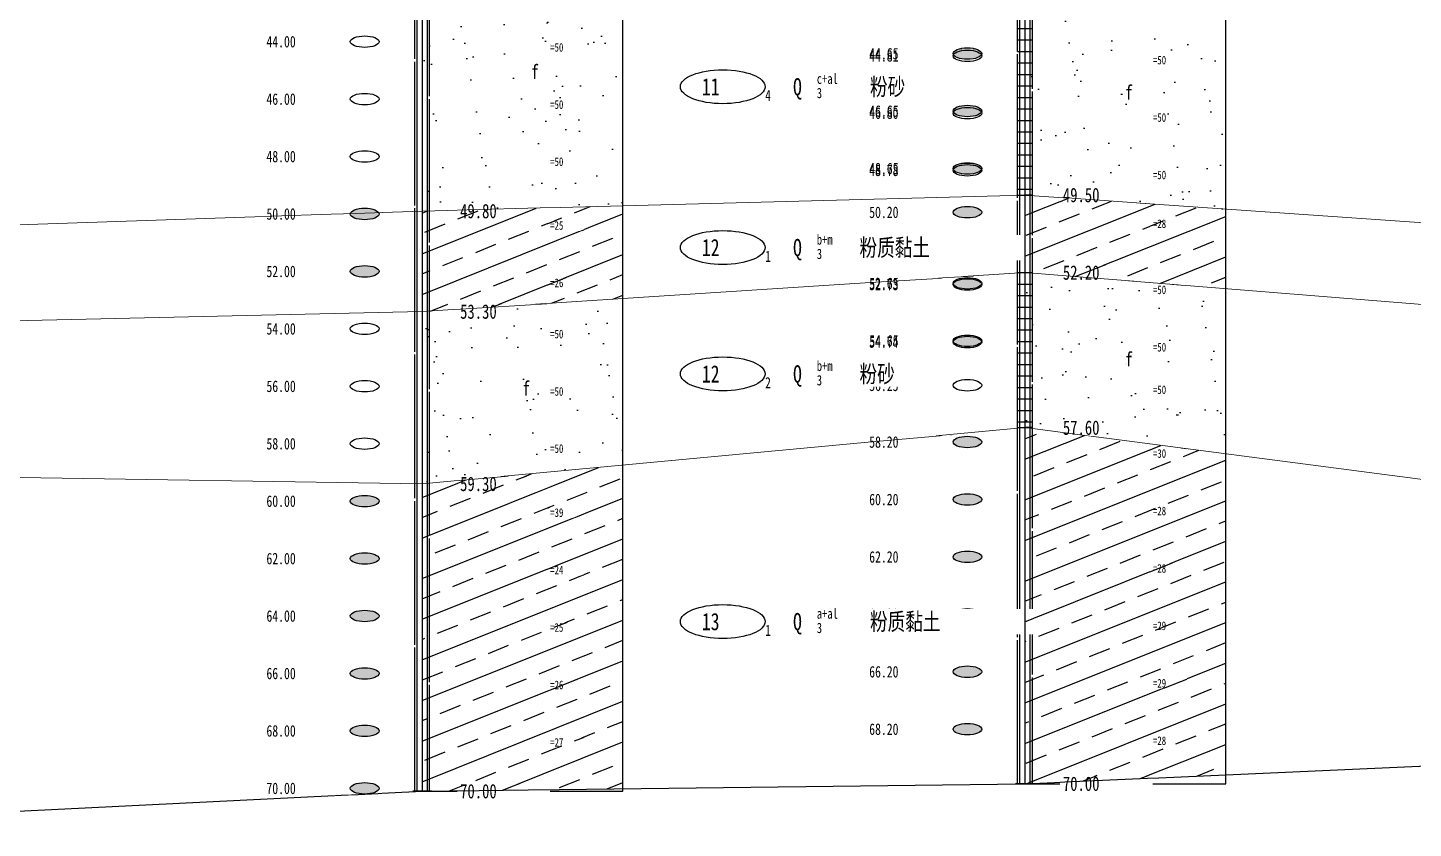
# Model space of a CAD drawing. Header units: millimetres. Extents: x 946 to 3601, y 223 to 2569.
# Drawn here: x 1460.55 to 1508.82, y 527.28 to 555.16 of the extents above; entities that cross this region are included whole.
import ezdxf

# ---------------------------------------------------------------- set-up
doc = ezdxf.new("R2010")
doc.units = ezdxf.units.MM
doc.linetypes.add('sx', pattern=[10, 5, 0, 5, 0])
for name, color, linetype in [('dz-temp', 4, 'Continuous'), ('GiCAD_PouMian', 7, 'Continuous'), ('GICAD_QUYANG', 7, 'Continuous'), ('地质-地层符号', 3, 'Continuous'), ('地质-填充花纹', 8, 'Continuous'), ('地质-标贯', 7, 'Continuous'), ('地质-钻孔', 7, 'Continuous')]:
    doc.layers.add(name, color=color, linetype=linetype)
doc.layers.add('地质-地层线', color=7, linetype='Continuous', lineweight=15)
doc.layers.add('地质-文字', color=7, linetype='Continuous', lineweight=15)
doc.styles.add('LZ_FONTS_FS', font='', dxfattribs={"width": 0.7})
doc.styles.add('叠加符号', font='', dxfattribs={"width": 0.7, "height": 2.5})
doc.styles.add('地层编号', font='', dxfattribs={"width": 0.7, "height": 3})
doc.styles.add('层底标注', font='', dxfattribs={"width": 0.7, "height": 2.5})
doc.styles.add('岩土名称', font='', dxfattribs={"width": 0.7, "height": 3})
doc.styles.add('时代', font='', dxfattribs={"width": 0.7, "height": 3})
doc.styles.add('标贯动探', font='', dxfattribs={"width": 0.7, "height": 1.5})
doc.styles.get('LZ_FONTS_FS').set_extended_font_data('仿宋_GB2312')
doc.styles.get('叠加符号').set_extended_font_data('仿宋_GB2312')
doc.styles.get('地层编号').set_extended_font_data('仿宋_GB2312')
doc.styles.get('层底标注').set_extended_font_data('仿宋_GB2312')
doc.styles.get('岩土名称').set_extended_font_data('仿宋_GB2312')
doc.styles.get('时代').set_extended_font_data('仿宋_GB2312')
doc.styles.get('标贯动探').set_extended_font_data('仿宋_GB2312')
pattern_1 = [(21.80141, (0, 0), (-1.7677652, 0.7071061), []), (21.80141, (1.75, 0), (-1.7677652, 0.7071061), [0.7615765, -0.4759851])]
pattern_2 = [(17.062863, (0, 0), (2.79036967, 1.248899855), [-5.9751498, 0, -4.4813624, 0, -4.4813624, 0]), (3.01447, (0, 0), (7.2145321, 1.8094251), [-2.978456, 0, -7.7439854, 0, -1.7870735, 0]), (345.966575, (-5.3654, 0), (11.0733864, -1.5019982), [-1.573447, 0, -6.293788, 0, -7.3427527, 0]), (17.06286, (0, 0), (-2.941879, 3.021541), [-3.983433, 0, -4.979292, 0, -4.481362, 0]), (3.01447, (0, 0), (4.858372, 4.093388), [-3.574147, 0, -5.361221, 0, -1.7870735, 0]), (345.7037, (-5.3654, 0), (5.2409553, 1.250378), [-2.088827, 0, -6.788688, 0, -10.444135, 0]), (339.87047, (-5.3654, 0), (6.9800505, 1.196567), [-0.942291, 0, -3.769163, 0, -3.769163, 0]), (17.06286, (0, 0), (6.5425438, 3.7545058), [-1.4937875, 0, -1.4937875, 0, -4.4813624, 0]), (3.01447, (0, 0), (2.716851, 3.980613), [-3.574147, 0, -7.743985, 0, -1.787074, 0]), (345.7037, (-5.3654, 0), (15.682466, 1.374167), [-6.266481, 0, -2.611034, 0, -2.611034, 0]), (339.87047, (-5.3654, 0), (230427.237503, -84451.983463), [-1.187286, 0, -9.894053, 0, -0.94229, 0])]

# ---------------------------------------------------------------- blocks, each defined once
blk = doc.blocks.new('WipeoutBlock')
at = {"color": 7}
blk.add_wipeout([(0, 0), (0, 1), (1, 1), (1, 0)], dxfattribs=at)
blk = doc.blocks.new('gkqy_rao.dwg不标1')
at = {"layer": 'GICAD_QUYANG', "color": 7}
blk.add_circle((0, 0), 1, dxfattribs=at)
blk = doc.blocks.new('gkqy_yuan.dwg不标1')
at = {"layer": 'GiCAD_PouMian'}
h = blk.add_hatch(color=7, dxfattribs=at)
edge = h.paths.add_edge_path()
edge.add_arc((0, 0), 1, 0, 360)
at = {"layer": 'GICAD_QUYANG', "color": 7}
blk.add_circle((0, 0), 1, dxfattribs=at)

msp = doc.modelspace()

# ---------------------------------------------------------------- linework, layer by layer
at = {"layer": 'dz-temp', "color": 7, "linetype": 'Continuous'}
for p, q in [((1474.288, 598.834), (1474.288, 528.575)), ((1481.288, 528.575), (1481.288, 598.834)), ((1495.288, 598.834), (1495.288, 528.834)), ((1502.288, 528.834), (1502.288, 598.834)), ((1495.288, 528.834), (1502.288, 528.834)), ((1474.288, 528.575), (1481.288, 528.575))]:
    msp.add_line(p, q, dxfattribs=at)
at = {"layer": '地质-地层线', "color": 7}
msp.add_line((1448.288, 539.683), (1474.288, 539.275), dxfattribs=at)
at = {"layer": '地质-钻孔', "color": 7, "linetype": 'Continuous'}
for p, q in [((1474.114, 528.575), (1474.114, 598.605)), ((1474.463, 598.605), (1474.463, 528.575)), ((1495.114, 528.834), (1495.114, 598.864)), ((1495.463, 598.864), (1495.463, 528.834)), ((1495.038, 555.134), (1495.538, 555.134)), ((1495.038, 554.734), (1495.538, 554.734)), ((1495.038, 554.334), (1495.538, 554.334)), ((1495.038, 553.934), (1495.538, 553.934)), ((1495.038, 553.534), (1495.538, 553.534)), ((1495.038, 553.134), (1495.538, 553.134)), ((1495.038, 552.734), (1495.538, 552.734)), ((1495.038, 552.334), (1495.538, 552.334)), ((1495.038, 551.934), (1495.538, 551.934)), ((1495.038, 551.534), (1495.538, 551.534)), ((1495.038, 551.134), (1495.538, 551.134)), ((1495.038, 550.734), (1495.538, 550.734)), ((1495.038, 550.334), (1495.538, 550.334)), ((1495.038, 549.934), (1495.538, 549.934)), ((1495.038, 549.534), (1495.538, 549.534)), ((1495.038, 549.334), (1495.538, 549.334)), ((1495.038, 549.334), (1495.538, 549.334)), ((1495.038, 549.334), (1495.538, 549.334)), ((1495.538, 549.334), (1495.288, 549.334)), ((1495.038, 546.634), (1495.538, 546.634)), ((1495.038, 546.634), (1495.538, 546.634)), ((1495.038, 546.634), (1495.538, 546.634)), ((1495.038, 546.234), (1495.538, 546.234)), ((1495.038, 545.834), (1495.538, 545.834)), ((1495.038, 545.434), (1495.538, 545.434)), ((1495.038, 545.034), (1495.538, 545.034)), ((1495.038, 544.634), (1495.538, 544.634)), ((1495.038, 544.234), (1495.538, 544.234)), ((1495.038, 543.834), (1495.538, 543.834)), ((1495.038, 543.434), (1495.538, 543.434)), ((1495.038, 543.034), (1495.538, 543.034)), ((1495.038, 542.634), (1495.538, 542.634)), ((1495.038, 542.234), (1495.538, 542.234)), ((1495.038, 541.834), (1495.538, 541.834)), ((1495.038, 541.434), (1495.538, 541.434)), ((1495.038, 541.234), (1495.538, 541.234)), ((1495.038, 541.234), (1495.538, 541.234)), ((1495.038, 541.234), (1495.538, 541.234)), ((1495.538, 541.234), (1495.288, 541.234)), ((1495.038, 528.834), (1495.538, 528.834)), ((1495.463, 528.834), (1495.114, 528.834)), ((1474.463, 528.575), (1474.114, 528.575))]:
    msp.add_line(p, q, dxfattribs=at)
at = {"layer": '地质-钻孔', "color": 7, "linetype": 'sx'}
for p, q in [((1495.038, 528.834), (1495.038, 598.834)), ((1495.538, 598.834), (1495.538, 528.834)), ((1474.038, 528.575), (1474.038, 598.575)), ((1474.538, 598.575), (1474.538, 528.575)), ((1495.613, 528.834), (1494.963, 528.834)), ((1494.963, 528.834), (1495.038, 528.834)), ((1495.538, 528.834), (1495.613, 528.834)), ((1474.613, 528.575), (1473.963, 528.575)), ((1473.963, 528.575), (1474.038, 528.575)), ((1474.538, 528.575), (1474.613, 528.575))]:
    msp.add_line(p, q, dxfattribs=at)

# ---------------------------------------------------------------- block references
at = {"linetype": 'Continuous'}
for p, xscale, yscale in [((1468.766, 554.435), 2.621621580381725, 0.4605405405405509), ((1471.688, 554.435, 0), 1.200000009999894, 0.4800000039999577), ((1478.651, 554.285), 1.289729711171685, 0.3654054054054359), ((1489.766, 554.019), 2.621621580381725, 0.4605405405405509), ((1492.688, 554.019, 0), 1.200000009999894, 0.4800000039999577), ((1499.651, 553.844), 1.289729711171685, 0.3654054054054359), ((1477.99, 553.336), 1.064864864864785, 0.5448648648648304), ((1483.188, 552.474), 3.827567547823446, 1.261189183291645), ((1468.766, 552.435), 2.621621580381725, 0.4605405405405509), ((1471.688, 552.435, 0), 1.200000009999894, 0.4800000039999577), ((1498.688, 552.619), 1.064864864864785, 0.5448648648648304), ((1478.651, 552.295), 1.289729711171685, 0.3654054054054359), ((1489.766, 551.944), 2.621621580381725, 0.4605405405405509), ((1492.688, 551.944, 0), 1.200000009999894, 0.4800000039999577), ((1499.651, 551.844), 1.289729711171685, 0.3654054054054359), ((1468.766, 550.435), 2.621621580381725, 0.4605405405405509), ((1471.688, 550.435, 0), 1.200000009999894, 0.4800000039999577), ((1478.651, 550.305), 1.289729711171685, 0.3654054054054359), ((1489.766, 550.019), 2.621621580381725, 0.4605405405405509), ((1492.688, 550.019, 0), 1.200000009999894, 0.4800000039999577), ((1499.651, 549.844), 1.289729711171685, 0.3654054054054359), ((1496.513, 549.044), 3.227026975477156, 0.5556756756756659), ((1468.766, 548.435), 2.621621580381725, 0.4605405405405509), ((1471.688, 548.435, 0), 1.200000009999894, 0.4800000039999577), ((1489.766, 548.494), 2.621621580381725, 0.4605405405405509), ((1492.688, 548.494, 0), 1.200000009999894, 0.4800000039999577), ((1478.651, 548.085), 1.289729711171685, 0.3589189189189528), ((1499.651, 548.144), 1.289729711171685, 0.3654054054054359), ((1483.188, 546.874), 3.827567547823446, 1.261189183291645), ((1468.766, 546.435), 2.621621580381725, 0.4605405405405509), ((1471.688, 546.435, 0), 1.200000009999894, 0.4800000039999577), ((1478.651, 546.085), 1.289729711171685, 0.3654054054054359), ((1489.766, 546.019), 2.621621580381725, 0.4605405405405509), ((1492.688, 546.019, 0), 1.200000009999894, 0.4800000039999577), ((1499.651, 545.844), 1.289729711171685, 0.3654054054054359), ((1475.513, 544.985), 3.227026975477156, 0.5556756756756659), ((1468.766, 544.435), 2.621621580381725, 0.4605405405405509), ((1471.688, 544.435, 0), 1.200000009999894, 0.4800000039999577), ((1478.651, 544.305), 1.289729711171685, 0.3654054054054359), ((1489.766, 543.974), 2.621621580381725, 0.4518918918919371), ((1492.688, 543.974, 0), 1.200000009999894, 0.4800000039999577), ((1499.651, 543.844), 1.289729711171685, 0.3654054054054359), ((1483.188, 542.474), 3.827567547823446, 1.261189183291645), ((1468.766, 542.435), 2.621621580381725, 0.4605405405405509), ((1471.688, 542.435, 0), 1.200000009999894, 0.4800000039999577), ((1478.651, 542.305), 1.289729711171685, 0.3654054054054359), ((1489.766, 542.469), 2.621621580381725, 0.4605405405405509), ((1492.688, 542.469, 0), 1.200000009999894, 0.4800000039999577), ((1499.651, 542.364), 1.289729711171685, 0.3654054054054359), ((1496.513, 540.944), 3.227026975477156, 0.5556756756756659), ((1468.766, 540.435), 2.621621580381725, 0.4605405405405509), ((1471.688, 540.435, 0), 1.200000009999894, 0.4800000039999577), ((1478.651, 540.315), 1.289729711171685, 0.3654054054054359), ((1489.766, 540.494), 2.621621580381725, 0.4605405405405509), ((1492.688, 540.494, 0), 1.200000009999894, 0.4800000039999577), ((1499.651, 540.144), 1.289729711171685, 0.3654054054054359), ((1475.513, 538.985), 3.227026975477156, 0.5556756756756659), ((1468.766, 538.435), 2.621621580381725, 0.4605405405405509), ((1471.688, 538.435, 0), 1.200000009999894, 0.4800000039999577), ((1489.766, 538.494), 2.621621580381725, 0.4605405405405509), ((1492.688, 538.494, 0), 1.200000009999894, 0.4800000039999577), ((1478.651, 538.085), 1.289729711171685, 0.3654054054054359), ((1499.651, 538.144), 1.289729711171685, 0.3654054054054359), ((1468.766, 536.435), 2.621621580381725, 0.4605405405405509), ((1471.688, 536.435, 0), 1.200000009999894, 0.4800000039999577), ((1489.766, 536.494), 2.621621580381725, 0.4605405405405509), ((1492.688, 536.494, 0), 1.200000009999894, 0.4800000039999577), ((1478.651, 536.085), 1.289729711171685, 0.3589189189189528), ((1499.651, 536.144), 1.289729711171685, 0.3654054054054359), ((1468.766, 534.435), 2.621621580381725, 0.4605405405405509), ((1471.688, 534.435, 0), 1.200000009999894, 0.4800000039999577), ((1483.188, 533.849), 3.827567547823446, 1.261189183291645), ((1489.766, 534.494), 2.621621580381725, 0.4605405405405509), ((1492.688, 534.494, 0), 1.200000009999894, 0.4800000039999577), ((1478.651, 534.085), 1.289729711171685, 0.3589189189189528), ((1499.651, 534.144), 1.289729711171685, 0.3654054054054359), ((1489.766, 532.494), 2.621621580381725, 0.4605405405405509), ((1492.688, 532.494, 0), 1.200000009999894, 0.4800000039999577), ((1468.766, 532.435), 2.621621580381725, 0.4605405405405509), ((1471.688, 532.435, 0), 1.200000009999894, 0.4800000039999577), ((1478.651, 532.085), 1.289729711171685, 0.3654054054054359), ((1499.651, 532.144), 1.289729711171685, 0.3654054054054359), ((1468.766, 530.435), 2.621621580381725, 0.4605405405405509), ((1471.688, 530.435, 0), 1.200000009999894, 0.4800000039999577), ((1489.766, 530.494), 2.621621580381725, 0.4605405405405509), ((1492.688, 530.494, 0), 1.200000009999894, 0.4800000039999577), ((1478.651, 530.085), 1.289729711171685, 0.3589189189189528), ((1499.651, 530.144), 1.289729711171685, 0.3654054054054359), ((1468.766, 528.435), 2.621621580381725, 0.4605405405405509), ((1471.688, 528.435, 0), 1.200000009999894, 0.4800000039999577)]:
    msp.add_blockref('WipeoutBlock', p, dxfattribs=dict(at, xscale=xscale, yscale=yscale))

# ---------------------------------------------------------------- next in the draw order: hatches: boundary and pattern name
at = {"layer": '地质-填充花纹', "linetype": 'Continuous'}
h = msp.add_hatch(dxfattribs=at)
h.set_pattern_fill('GLXS', color=256, scale=0.25, style=0, pattern_type=2)
h.set_pattern_definition(pattern_2)
h.paths.add_polyline_path([(1502.288, 556.522), (1502.288, 548.847), (1495.288, 549.334), (1495.288, 556.734)])

# ---------------------------------------------------------------- next in the draw order: linework, layer by layer
at = {"layer": 'dz-temp', "color": 7, "linetype": 'Continuous'}
msp.add_line((1448.288, 527.283), (1474.288, 528.575), dxfattribs=at)
at = {"layer": '地质-地层符号', "color": 7, "linetype": 'Continuous'}
for centre in [(1484.765, 553.105), (1484.765, 547.505), (1484.765, 543.105), (1484.765, 534.48)]:
    msp.add_ellipse(centre, major_axis=(-1.476, 0), ratio=0.4, dxfattribs=at)
at = {"layer": '地质-地层线', "color": 7}
for p, q in [((1448.288, 547.883), (1474.288, 548.775)), ((1448.288, 544.683), (1474.288, 545.275)), ((1474.288, 539.275), (1495.288, 541.234)), ((1495.288, 541.234), (1523.288, 537.585))]:
    msp.add_line(p, q, dxfattribs=at)

# ---------------------------------------------------------------- next in the draw order: block references
at = {"color": 7, "linetype": 'Continuous', "xscale": 0.5, "yscale": 0.2}
for name, p in [('gkqy_rao.dwg不标1', (1472.288, 554.675)), ('gkqy_rao.dwg不标1', (1472.288, 552.675)), ('gkqy_rao.dwg不标1', (1472.288, 550.675)), ('gkqy_yuan.dwg不标1', (1472.288, 548.675)), ('gkqy_yuan.dwg不标1', (1493.288, 548.734)), ('gkqy_yuan.dwg不标1', (1472.288, 546.675)), ('gkqy_rao.dwg不标1', (1472.288, 544.675)), ('gkqy_rao.dwg不标1', (1472.288, 542.675)), ('gkqy_rao.dwg不标1', (1493.288, 542.709)), ('gkqy_rao.dwg不标1', (1472.288, 540.675)), ('gkqy_yuan.dwg不标1', (1493.288, 540.734)), ('gkqy_yuan.dwg不标1', (1472.288, 538.675)), ('gkqy_yuan.dwg不标1', (1493.288, 538.734)), ('gkqy_yuan.dwg不标1', (1472.288, 536.675)), ('gkqy_yuan.dwg不标1', (1493.288, 536.734)), ('gkqy_yuan.dwg不标1', (1472.288, 534.675)), ('gkqy_yuan.dwg不标1', (1493.288, 534.734)), ('gkqy_yuan.dwg不标1', (1493.288, 532.734)), ('gkqy_yuan.dwg不标1', (1472.288, 532.675)), ('gkqy_yuan.dwg不标1', (1472.288, 530.675)), ('gkqy_yuan.dwg不标1', (1493.288, 530.734)), ('gkqy_yuan.dwg不标1', (1472.288, 528.675))]:
    msp.add_blockref(name, p, dxfattribs=at)
at = {"linetype": 'Continuous'}
for p, xscale, yscale in [((1489.766, 553.939), 2.621621580381725, 0.4605405405405509), ((1492.688, 553.939, 0), 1.200000009999894, 0.4800000039999577), ((1489.766, 552.019), 2.621621580381725, 0.4605405405405509), ((1492.688, 552.019, 0), 1.200000009999894, 0.4800000039999577), ((1489.766, 549.954), 2.621621580381725, 0.4605405405405509), ((1492.688, 549.954, 0), 1.200000009999894, 0.4800000039999577), ((1475.513, 548.485), 3.227026975477156, 0.5556756756756659), ((1487.113, 547.061), 2.072626996839472, 0.9262702702702701), ((1489.429, 547.061), 6.011891792915958, 0.8778378378378694), ((1492.688, 545.979, 0), 1.200000009999894, 0.4800000039999577), ((1496.513, 546.344), 3.227026975477156, 0.5556756756756659), ((1489.766, 545.979), 2.621621580381725, 0.4605405405405509), ((1489.766, 544.019), 2.621621580381725, 0.4605405405405509), ((1492.688, 544.019, 0), 1.200000009999894, 0.4800000039999577), ((1487.113, 542.661), 2.072626996839472, 0.9262702702702701), ((1498.688, 543.325), 1.064864864864785, 0.5448648648648304), ((1477.688, 542.312), 1.064864864864785, 0.5448648648648304), ((1487.113, 534.036), 2.421340504414457, 0.918486486486545), ((1496.513, 528.544), 3.227026975477156, 0.5556756756756659), ((1475.513, 528.285), 3.227026975477156, 0.5556756756756659)]:
    msp.add_blockref('WipeoutBlock', p, dxfattribs=dict(at, xscale=xscale, yscale=yscale))

# ---------------------------------------------------------------- next in the draw order: texts
at = {"color": 7, "linetype": 'Continuous', "style": 'LZ_FONTS_FS', "width": 0.75}
for s, p in [('44.00', (1468.866, 554.475)), ('46.00', (1468.866, 552.475)), ('48.00', (1468.866, 550.475)), ('50.00', (1468.866, 548.475)), ('50.20', (1489.866, 548.534)), ('52.00', (1468.866, 546.475)), ('54.00', (1468.866, 544.475)), ('56.00', (1468.866, 542.475)), ('56.25', (1489.866, 542.509)), ('58.00', (1468.866, 540.475)), ('58.20', (1489.866, 540.534)), ('60.00', (1468.866, 538.475)), ('60.20', (1489.866, 538.534)), ('62.00', (1468.866, 536.475)), ('62.20', (1489.866, 536.534)), ('64.00', (1468.866, 534.475)), ('64.20', (1489.866, 534.534)), ('66.20', (1489.866, 532.534)), ('66.00', (1468.866, 532.475)), ('68.00', (1468.866, 530.475)), ('68.20', (1489.866, 530.534)), ('70.00', (1468.866, 528.475))]:
    msp.add_text(s, height=0.4, dxfattribs=at).set_placement(p)
at = {"layer": '地质-地层符号', "color": 7, "linetype": 'Continuous', "style": '地层编号', "width": 0.75}
for s, height, p in [('11', 0.6, (1484.038, 552.805)), ('4', 0.39, (1486.241, 552.605)), ('12', 0.6, (1484.038, 547.205)), ('1', 0.39, (1486.241, 547.005)), ('12', 0.6, (1484.038, 542.805)), ('2', 0.39, (1486.241, 542.605)), ('13', 0.6, (1484.038, 534.18)), ('1', 0.39, (1486.241, 533.98))]:
    msp.add_text(s, height=height, dxfattribs=at).set_placement(p)
at = {"layer": '地质-填充花纹', "linetype": 'Continuous', "style": '叠加符号', "width": 0.75}
for p in [(1478.09, 553.376), (1498.788, 552.659)]:
    msp.add_text('f', height=0.5, dxfattribs=at).set_placement(p)
at = {"layer": '地质-文字', "color": 7, "linetype": 'Continuous', "style": '层底标注', "width": 0.75}
for s, p in [('49.50', (1496.613, 549.084)), ('53.30', (1475.613, 545.025)), ('57.60', (1496.613, 540.984)), ('59.30', (1475.613, 539.025))]:
    msp.add_text(s, height=0.5, dxfattribs=at).set_placement(p)
at = {"layer": '地质-标贯', "color": 7, "linetype": 'Continuous', "style": '标贯动探', "width": 0.75}
for s, p in [('=50', (1478.751, 554.325)), ('=50', (1499.751, 553.884)), ('=50', (1478.751, 552.335)), ('=50', (1499.751, 551.884)), ('=50', (1478.751, 550.345)), ('=50', (1499.751, 549.884)), ('=28', (1499.751, 548.184)), ('=26', (1478.751, 546.125)), ('=50', (1478.751, 544.345)), ('=50', (1499.751, 542.404)), ('=50', (1478.751, 540.355)), ('=30', (1499.751, 540.184)), ('=39', (1478.751, 538.125)), ('=28', (1499.751, 538.184)), ('=24', (1478.751, 536.125)), ('=28', (1499.751, 536.184)), ('=25', (1478.751, 534.125)), ('=29', (1499.751, 534.184)), ('=29', (1499.751, 532.184)), ('=26', (1478.751, 532.125)), ('=27', (1478.751, 530.125)), ('=28', (1499.751, 530.184))]:
    msp.add_text(s, height=0.3, dxfattribs=at).set_placement(p)

# ---------------------------------------------------------------- next in the draw order: hatches: boundary and pattern name
at = {"layer": '地质-填充花纹', "linetype": 'Continuous'}
h = msp.add_hatch(dxfattribs=at)
h.set_pattern_fill('GLXS', color=256, scale=0.25, style=0, pattern_type=2)
h.set_pattern_definition(pattern_2)
h.paths.add_polyline_path([(1481.272, 556.266), (1481.288, 548.961), (1474.288, 548.775), (1474.288, 555.475), (1479.559, 556.072)])
h = msp.add_hatch(dxfattribs=at)
h.set_pattern_fill('GLYNT', color=256, scale=0.25, style=0, pattern_type=2)
h.set_pattern_definition(pattern_1)
h.paths.add_polyline_path([(1481.288, 545.728), (1474.288, 545.275), (1474.288, 548.775), (1481.288, 548.961)])
h = msp.add_hatch(dxfattribs=at)
h.set_pattern_fill('GLYNT', color=256, scale=0.25, style=0, pattern_type=2)
h.set_pattern_definition(pattern_1)
h.paths.add_polyline_path([(1502.288, 548.847), (1502.288, 546.072), (1495.288, 546.634), (1495.288, 549.334)])
h = msp.add_hatch(dxfattribs=at)
h.set_pattern_fill('GLXS', color=256, scale=0.25, style=0, pattern_type=2)
h.set_pattern_definition(pattern_2)
h.paths.add_polyline_path([(1502.288, 546.072), (1502.288, 540.322), (1495.288, 541.234), (1495.288, 546.634)])
h = msp.add_hatch(dxfattribs=at)
h.set_pattern_fill('GLXS', color=256, scale=0.25, style=0, pattern_type=2)
h.set_pattern_definition(pattern_2)
h.paths.add_polyline_path([(1481.288, 539.928), (1474.288, 539.275), (1474.288, 545.275), (1481.288, 545.728)])
h = msp.add_hatch(dxfattribs=at)
h.set_pattern_fill('GLYNT', color=256, scale=0.25, style=0, pattern_type=2)
h.set_pattern_definition(pattern_1)
h.paths.add_polyline_path([(1481.288, 528.661), (1474.288, 528.575), (1474.288, 539.275), (1481.288, 539.928)])

# ---------------------------------------------------------------- next in the draw order: linework, layer by layer
at = {"layer": 'dz-temp', "color": 7, "linetype": 'Continuous'}
for p, q in [((1495.288, 528.834), (1509.288, 529.46)), ((1474.288, 528.575), (1495.288, 528.834))]:
    msp.add_line(p, q, dxfattribs=at)
at = {"layer": '地质-地层线', "color": 7}
for p, q in [((1474.288, 548.775), (1495.288, 549.334)), ((1495.288, 549.334), (1523.288, 547.385)), ((1474.288, 545.275), (1495.288, 546.634)), ((1495.288, 546.634), (1523.288, 544.385))]:
    msp.add_line(p, q, dxfattribs=at)
at = {"layer": '地质-钻孔', "color": 7, "linetype": 'Continuous'}
msp.add_line((1495.288, 549.334), (1495.288, 546.634), dxfattribs=at)

# ---------------------------------------------------------------- next in the draw order: block references
at = {"color": 7, "linetype": 'Continuous', "xscale": 0.5, "yscale": 0.2}
for name, p in [('gkqy_yuan.dwg不标1', (1493.288, 554.259)), ('gkqy_rao.dwg不标1', (1493.288, 554.179)), ('gkqy_yuan.dwg不标1', (1493.288, 552.259)), ('gkqy_rao.dwg不标1', (1493.288, 552.184)), ('gkqy_yuan.dwg不标1', (1493.288, 550.259)), ('gkqy_rao.dwg不标1', (1493.288, 550.194)), ('gkqy_yuan.dwg不标1', (1493.288, 546.259)), ('gkqy_rao.dwg不标1', (1493.288, 546.219)), ('gkqy_yuan.dwg不标1', (1493.288, 544.259)), ('gkqy_rao.dwg不标1', (1493.288, 544.214))]:
    msp.add_blockref(name, p, dxfattribs=at)
at = {"linetype": 'Continuous'}
for p, xscale, yscale in [((1487.113, 552.661), 2.421340504414457, 0.918486486486545), ((1489.429, 542.661), 3.105945896457979, 0.8810810810811565), ((1489.793, 534.036), 6.011891792915958, 0.8778378378378694)]:
    msp.add_blockref('WipeoutBlock', p, dxfattribs=dict(at, xscale=xscale, yscale=yscale))

# ---------------------------------------------------------------- next in the draw order: texts
at = {"color": 7, "linetype": 'Continuous', "style": 'LZ_FONTS_FS', "width": 0.75}
for s, p in [('44.65', (1489.866, 554.059)), ('44.81', (1489.866, 553.979)), ('46.65', (1489.866, 552.059)), ('46.80', (1489.866, 551.984)), ('48.65', (1489.866, 550.059)), ('48.78', (1489.866, 549.994)), ('52.65', (1489.866, 546.059)), ('52.73', (1489.866, 546.019)), ('54.65', (1489.866, 544.059)), ('54.74', (1489.866, 544.014))]:
    msp.add_text(s, height=0.4, dxfattribs=at).set_placement(p)
at = {"layer": '地质-地层符号', "color": 7, "linetype": 'Continuous', "width": 0.75}
for s, height, style, p in [('b+m', 0.36, '时代', (1488.04, 547.605)), ('Q', 0.6, '时代', (1487.213, 547.205)), ('3', 0.36, '时代', (1488.04, 547.105)), ('粉质黏土', 0.6, '岩土名称', (1489.529, 547.205)), ('b+m', 0.36, '时代', (1488.04, 543.205)), ('Q', 0.6, '时代', (1487.213, 542.805)), ('3', 0.36, '时代', (1488.04, 542.705)), ('a+al', 0.36, '时代', (1488.04, 534.58)), ('Q', 0.6, '时代', (1487.213, 534.18)), ('3', 0.36, '时代', (1488.04, 534.08))]:
    msp.add_text(s, height=height, dxfattribs=dict(at, style=style)).set_placement(p)
at = {"layer": '地质-填充花纹', "linetype": 'Continuous', "style": '叠加符号', "width": 0.75}
for p in [(1498.788, 543.365), (1477.788, 542.352)]:
    msp.add_text('f', height=0.5, dxfattribs=at).set_placement(p)
at = {"layer": '地质-文字', "color": 7, "linetype": 'Continuous', "style": '层底标注', "width": 0.75}
for s, p in [('49.80', (1475.613, 548.525)), ('52.20', (1496.613, 546.384)), ('70.00', (1496.613, 528.584)), ('70.00', (1475.613, 528.325))]:
    msp.add_text(s, height=0.5, dxfattribs=at).set_placement(p)
at = {"layer": '地质-标贯', "color": 7, "linetype": 'Continuous', "style": '标贯动探', "width": 0.75}
for s, p in [('=25', (1478.751, 548.125)), ('=50', (1499.751, 545.884)), ('=50', (1499.751, 543.884)), ('=50', (1478.751, 542.345))]:
    msp.add_text(s, height=0.3, dxfattribs=at).set_placement(p)

# ---------------------------------------------------------------- next in the draw order: hatches: boundary and pattern name
at = {"layer": '地质-填充花纹', "linetype": 'Continuous'}
h = msp.add_hatch(dxfattribs=at)
h.set_pattern_fill('GLYNT', color=256, scale=0.25, style=0, pattern_type=2)
h.set_pattern_definition(pattern_1)
h.paths.add_polyline_path([(1502.288, 540.322), (1502.288, 529.148), (1495.288, 528.834), (1495.288, 541.234)])

# ---------------------------------------------------------------- next in the draw order: linework, layer by layer
at = {"layer": '地质-钻孔', "color": 7, "linetype": 'Continuous'}
msp.add_line((1495.288, 541.234), (1495.288, 528.834), dxfattribs=at)

# ---------------------------------------------------------------- next in the draw order: block references
at = {"linetype": 'Continuous', "xscale": 3.105945896457979, "yscale": 0.8810810810811565}
msp.add_blockref('WipeoutBlock', (1489.793, 552.661), dxfattribs=at)

# ---------------------------------------------------------------- next in the draw order: texts
at = {"layer": '地质-地层符号', "color": 7, "linetype": 'Continuous', "width": 0.75}
for s, height, style, p in [('Q', 0.6, '时代', (1487.213, 552.805)), ('c+al', 0.36, '时代', (1488.04, 553.205)), ('3', 0.36, '时代', (1488.04, 552.705)), ('粉砂', 0.6, '岩土名称', (1489.529, 542.805)), ('粉质黏土', 0.6, '岩土名称', (1489.893, 534.18))]:
    msp.add_text(s, height=height, dxfattribs=dict(at, style=style)).set_placement(p)

# ---------------------------------------------------------------- next in the draw order: texts
at = {"layer": '地质-地层符号', "color": 7, "linetype": 'Continuous', "style": '岩土名称', "width": 0.75}
msp.add_text('粉砂', height=0.6, dxfattribs=at).set_placement((1489.893, 552.805))

doc.saveas('drawing.dxf')
